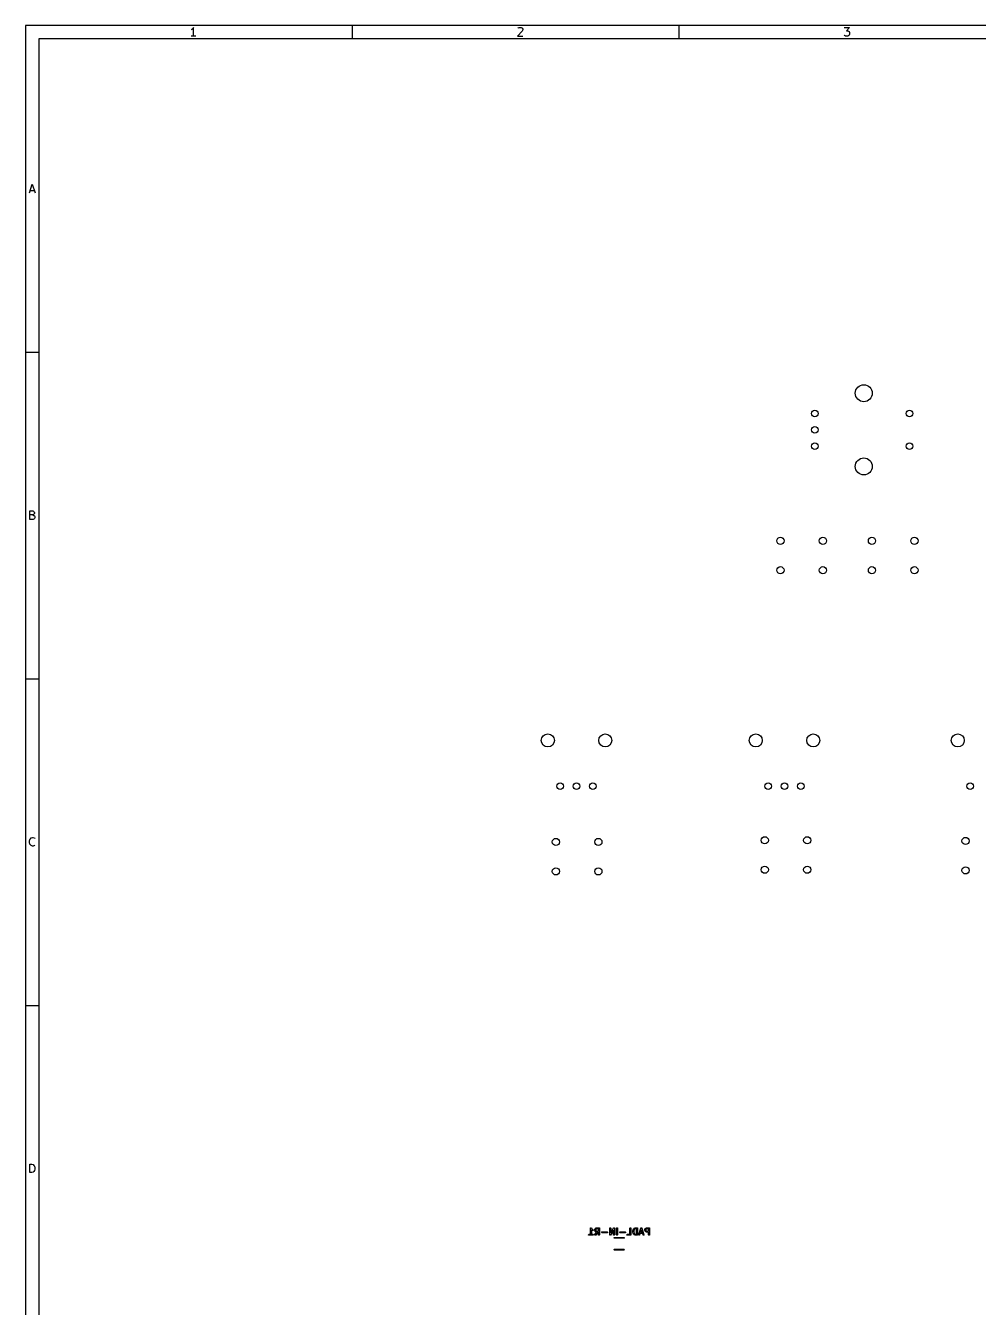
# Model space of a CAD drawing. Extents: x 10 to 584, y -410 to -10.
# Drawn here: x 10 to 155.8, y -206.2 to -10 of the extents above; entities that cross this region are included whole.
import ezdxf

# ---------------------------------------------------------------- set-up
doc = ezdxf.new("R2010")
doc.units = 0
doc.layers.add('BLACK', color=7, linetype='CONTINUOUS')

msp = doc.modelspace()

# ---------------------------------------------------------------- linework, layer by layer
at = {"layer": 'BLACK', "linetype": 'CONTINUOUS'}
for p, q in [((10, -10), (10, -409.989)), ((584.004, -10), (10, -10)), ((35.4464, -10.5976), (35.3226, -10.6595)), ((36.0655, -11.5881), (35.3226, -11.5881)), ((35.5702, -10.4738), (35.4464, -10.5976)), ((35.694, -10.2881), (35.5702, -10.4738)), ((35.694, -11.5881), (35.694, -10.2881)), ((60, -12), (60, -10)), ((86.0036, -10.8452), (85.2607, -11.5881)), ((85.2607, -11.5881), (86.0655, -11.5881)), ((85.3226, -10.4119), (85.3845, -10.35)), ((85.3845, -10.35), (85.5083, -10.2881)), ((85.5083, -10.2881), (85.8179, -10.2881)), ((85.8179, -10.2881), (85.9417, -10.35)), ((85.9417, -10.35), (86.0036, -10.4119)), ((86.0036, -10.4119), (86.0655, -10.5357)), ((86.0655, -10.6595), (86.0036, -10.8452)), ((86.0655, -10.5357), (86.0655, -10.6595)), ((110, -12), (110, -10)), ((135.261, -10.2881), (136.065, -10.2881)), ((135.323, -11.5262), (135.261, -11.4643)), ((135.446, -11.5881), (135.323, -11.5262)), ((135.818, -11.5881), (135.446, -11.5881)), ((136.065, -10.2881), (135.632, -10.7833)), ((135.632, -10.7833), (135.818, -10.7833)), ((135.818, -10.7833), (135.942, -10.8452)), ((135.942, -11.5262), (135.818, -11.5881)), ((135.942, -10.8452), (136.004, -10.9071)), ((136.004, -11.4643), (135.942, -11.5262)), ((136.004, -10.9071), (136.065, -11.031)), ((136.065, -11.3405), (136.004, -11.4643)), ((136.065, -11.031), (136.065, -11.3405)), ((12, -12), (12, -407.989)), ((582.004, -12), (12, -12)), ((10.5667, -35.5881), (11, -34.2881)), ((10.6905, -35.2167), (11.3095, -35.2167)), ((11, -34.2881), (11.4333, -35.5881)), ((10, -60), (12, -60)), ((10.6595, -85.5881), (10.6595, -84.2881)), ((10.6595, -84.2881), (11.0929, -84.2881)), ((11.0929, -84.2881), (11.2167, -84.35)), ((11.2167, -84.35), (11.2786, -84.4119)), ((11.0929, -84.9071), (10.6595, -84.9071)), ((11.1548, -85.5881), (10.6595, -85.5881)), ((11.2167, -84.8452), (11.0929, -84.9071)), ((11.0929, -84.9071), (11.2786, -84.969)), ((11.2786, -85.5262), (11.1548, -85.5881)), ((11.2786, -84.7833), (11.2167, -84.8452)), ((11.2786, -84.4119), (11.3405, -84.5357)), ((11.3405, -84.6595), (11.2786, -84.7833)), ((11.2786, -84.969), (11.3405, -85.031)), ((11.3405, -85.4643), (11.2786, -85.5262)), ((11.3405, -84.5357), (11.3405, -84.6595)), ((11.3405, -85.031), (11.4024, -85.1548)), ((11.4024, -85.3405), (11.3405, -85.4643)), ((11.4024, -85.1548), (11.4024, -85.3405)), ((10, -110), (12, -110)), ((10.5976, -134.845), (10.6595, -134.598)), ((10.5976, -135.031), (10.5976, -134.845)), ((10.6595, -135.279), (10.5976, -135.031)), ((10.6595, -134.598), (10.7214, -134.474)), ((10.7214, -135.402), (10.6595, -135.279)), ((10.7214, -134.474), (10.8452, -134.35)), ((10.8452, -134.35), (11.031, -134.288)), ((11.031, -134.288), (11.1548, -134.288)), ((11.1548, -134.288), (11.3405, -134.35)), ((11.3405, -134.35), (11.4024, -134.412)), ((10.8452, -135.526), (10.7214, -135.402)), ((11.031, -135.588), (10.8452, -135.526)), ((11.1548, -135.588), (11.031, -135.588)), ((11.3405, -135.526), (11.1548, -135.588)), ((11.4024, -135.464), (11.3405, -135.526)), ((10, -160), (12, -160)), ((10.6595, -185.588), (10.6595, -184.288)), ((10.6595, -184.288), (10.969, -184.288)), ((10.969, -184.288), (11.1548, -184.35)), ((11.1548, -184.35), (11.2786, -184.474)), ((10.969, -185.588), (10.6595, -185.588)), ((11.1548, -185.526), (10.969, -185.588)), ((11.2786, -185.402), (11.1548, -185.526)), ((11.2786, -184.474), (11.3405, -184.598)), ((11.3405, -185.279), (11.2786, -185.402)), ((11.3405, -184.598), (11.4024, -184.845)), ((11.4024, -185.031), (11.3405, -185.279)), ((11.4024, -184.845), (11.4024, -185.031)), ((96.4303, -194.101), (96.4348, -194.076)), ((96.4303, -195.026), (96.4303, -194.101)), ((96.4348, -194.076), (96.4376, -194.072)), ((96.4376, -194.072), (96.438, -194.068)), ((96.438, -194.068), (96.4538, -194.053)), ((96.4538, -194.053), (96.4678, -194.036)), ((96.4678, -194.036), (96.472, -194.036)), ((96.472, -194.036), (96.4751, -194.033)), ((96.4751, -194.033), (96.4969, -194.031)), ((96.4969, -194.031), (96.5183, -194.028)), ((96.5183, -194.028), (96.522, -194.03)), ((96.522, -194.03), (96.5263, -194.029)), ((96.5263, -194.029), (96.5439, -194.042)), ((96.5439, -194.042), (96.5627, -194.053)), ((96.5627, -194.053), (96.5642, -194.057)), ((96.5642, -194.057), (96.5677, -194.06)), ((96.5677, -194.06), (96.6588, -194.196)), ((96.6588, -194.196), (96.7402, -194.278)), ((97.1049, -194.258), (97.1525, -194.163)), ((97.1525, -194.163), (97.1658, -194.145)), ((97.1658, -194.145), (97.1665, -194.144)), ((97.1665, -194.144), (97.2141, -194.096)), ((97.2141, -194.096), (97.2325, -194.083)), ((97.2325, -194.083), (97.2336, -194.082)), ((97.2336, -194.082), (97.3289, -194.034)), ((97.2812, -194.241), (97.2469, -194.31)), ((97.3116, -194.211), (97.2812, -194.241)), ((97.3801, -194.176), (97.3116, -194.211)), ((97.3289, -194.034), (97.3538, -194.027)), ((97.3538, -194.027), (97.3582, -194.028)), ((97.3582, -194.028), (97.3624, -194.026)), ((97.3624, -194.026), (97.7434, -194.026)), ((97.6684, -194.176), (97.3801, -194.176)), ((97.6684, -194.55), (97.6684, -194.176)), ((97.7434, -194.026), (97.7531, -194.028)), ((97.7531, -194.028), (97.7564, -194.028)), ((97.7564, -194.028), (97.7593, -194.029)), ((97.7593, -194.029), (97.769, -194.031)), ((97.769, -194.031), (97.7839, -194.043)), ((97.7839, -194.043), (97.8008, -194.053)), ((97.8008, -194.053), (97.8031, -194.06)), ((97.8031, -194.06), (97.8083, -194.064)), ((97.8083, -194.064), (97.8117, -194.083)), ((97.8117, -194.083), (97.8184, -194.101)), ((97.8184, -194.101), (97.8184, -195.101)), ((99.3826, -194.101), (99.3872, -194.076)), ((99.3826, -195.101), (99.3826, -194.101)), ((99.3872, -194.076), (99.4201, -194.036)), ((99.4201, -194.036), (99.4707, -194.028)), ((99.4707, -194.028), (99.5151, -194.053)), ((99.5151, -194.053), (99.5326, -194.101)), ((99.5326, -194.819), (99.964, -194.064)), ((99.5326, -194.101), (99.5326, -194.819)), ((99.964, -194.064), (99.9806, -194.044)), ((99.9806, -194.044), (99.9871, -194.042)), ((99.9871, -194.042), (99.9916, -194.036)), ((99.9916, -194.036), (100.011, -194.033)), ((100.011, -194.033), (100.029, -194.026)), ((100.029, -194.026), (100.035, -194.029)), ((100.035, -194.029), (100.042, -194.028)), ((100.042, -194.028), (100.059, -194.037)), ((100.059, -194.037), (100.077, -194.044)), ((100.077, -194.044), (100.081, -194.05)), ((100.081, -194.05), (100.087, -194.053)), ((100.087, -194.053), (100.093, -194.071)), ((100.093, -194.071), (100.103, -194.088)), ((100.103, -194.088), (100.102, -194.095)), ((100.102, -194.095), (100.104, -194.101)), ((100.104, -194.101), (100.104, -195.101)), ((100.43, -194.101), (100.435, -194.076)), ((100.43, -195.101), (100.43, -194.101)), ((100.435, -194.076), (100.468, -194.036)), ((100.468, -194.036), (100.518, -194.028)), ((100.518, -194.028), (100.563, -194.053)), ((100.563, -194.053), (100.58, -194.101)), ((100.58, -194.101), (100.58, -195.101)), ((102.478, -194.101), (102.482, -194.076)), ((102.478, -195.026), (102.478, -194.101)), ((102.482, -194.076), (102.515, -194.036)), ((102.515, -194.036), (102.566, -194.028)), ((102.566, -194.028), (102.61, -194.053)), ((102.61, -194.053), (102.628, -194.101)), ((102.628, -194.101), (102.628, -195.101)), ((102.962, -194.306), (103.01, -194.211)), ((103.01, -194.211), (103.023, -194.193)), ((103.023, -194.193), (103.024, -194.191)), ((103.024, -194.191), (103.119, -194.096)), ((103.119, -194.096), (103.14, -194.081)), ((103.212, -194.215), (103.138, -194.289)), ((103.14, -194.081), (103.145, -194.081)), ((103.145, -194.081), (103.148, -194.078)), ((103.148, -194.078), (103.291, -194.03)), ((103.327, -194.176), (103.212, -194.215)), ((103.291, -194.03), (103.313, -194.027)), ((103.313, -194.027), (103.315, -194.026)), ((103.315, -194.026), (103.553, -194.026)), ((103.478, -194.176), (103.327, -194.176)), ((103.478, -195.026), (103.478, -194.176)), ((103.553, -194.026), (103.563, -194.028)), ((103.563, -194.028), (103.566, -194.028)), ((103.566, -194.028), (103.569, -194.029)), ((103.569, -194.029), (103.579, -194.031)), ((103.579, -194.031), (103.593, -194.043)), ((103.593, -194.043), (103.61, -194.053)), ((103.61, -194.053), (103.613, -194.06)), ((103.613, -194.06), (103.618, -194.064)), ((103.618, -194.064), (103.621, -194.083)), ((103.621, -194.083), (103.628, -194.101)), ((103.628, -194.101), (103.628, -195.101)), ((103.815, -195.078), (104.148, -194.078)), ((104.148, -194.078), (104.161, -194.055)), ((104.161, -194.055), (104.163, -194.054)), ((104.163, -194.052), (104.184, -194.04)), ((104.163, -194.054), (104.163, -194.052)), ((104.184, -194.04), (104.205, -194.028)), ((104.205, -194.028), (104.207, -194.028)), ((104.207, -194.028), (104.209, -194.027)), ((104.209, -194.027), (104.232, -194.032)), ((104.232, -194.032), (104.255, -194.035)), ((104.255, -194.035), (104.257, -194.037)), ((104.257, -194.037), (104.259, -194.037)), ((104.259, -194.037), (104.274, -194.056)), ((104.274, -194.056), (104.289, -194.074)), ((104.289, -194.074), (104.289, -194.076)), ((104.289, -194.076), (104.291, -194.078)), ((104.291, -194.078), (104.624, -195.078)), ((104.772, -194.258), (104.819, -194.163)), ((104.819, -194.163), (104.832, -194.145)), ((104.832, -194.145), (104.833, -194.144)), ((104.833, -194.144), (104.881, -194.096)), ((104.881, -194.096), (104.899, -194.083)), ((104.899, -194.083), (104.9, -194.082)), ((104.9, -194.082), (104.996, -194.034)), ((104.948, -194.241), (104.914, -194.31)), ((104.978, -194.211), (104.948, -194.241)), ((105.047, -194.176), (104.978, -194.211)), ((104.996, -194.034), (105.021, -194.027)), ((105.021, -194.027), (105.025, -194.028)), ((105.025, -194.028), (105.029, -194.026)), ((105.029, -194.026), (105.41, -194.026)), ((105.335, -194.176), (105.047, -194.176)), ((105.335, -194.55), (105.335, -194.176)), ((105.41, -194.026), (105.42, -194.028)), ((105.42, -194.028), (105.423, -194.028)), ((105.423, -194.028), (105.426, -194.029)), ((105.426, -194.029), (105.436, -194.031)), ((105.436, -194.031), (105.451, -194.043)), ((105.451, -194.043), (105.467, -194.053)), ((105.467, -194.053), (105.47, -194.06)), ((105.47, -194.06), (105.475, -194.064)), ((105.475, -194.064), (105.478, -194.083)), ((105.478, -194.083), (105.485, -194.101)), ((105.485, -194.101), (105.485, -195.101)), ((96.1457, -195.088), (96.1713, -195.044)), ((96.1546, -195.139), (96.1457, -195.088)), ((96.1939, -195.172), (96.1546, -195.139)), ((96.1713, -195.044), (96.2196, -195.026)), ((96.2196, -195.176), (96.1939, -195.172)), ((96.2196, -195.026), (96.4303, -195.026)), ((96.791, -195.176), (96.2196, -195.176)), ((96.6427, -194.393), (96.5803, -194.33)), ((96.5803, -194.33), (96.5803, -195.026)), ((96.5803, -195.026), (96.791, -195.026)), ((96.6442, -194.393), (96.6427, -194.393)), ((96.6622, -194.407), (96.6442, -194.393)), ((96.7574, -194.454), (96.6622, -194.407)), ((96.7402, -194.278), (96.8245, -194.32)), ((96.8084, -194.46), (96.7574, -194.454)), ((96.791, -195.026), (96.8166, -195.031)), ((96.8392, -195.159), (96.791, -195.176)), ((96.8512, -194.432), (96.8084, -194.46)), ((96.8166, -195.031), (96.8559, -195.064)), ((96.8245, -194.32), (96.8454, -194.336)), ((96.8648, -195.114), (96.8392, -195.159)), ((96.8454, -194.336), (96.8658, -194.383)), ((96.8658, -194.383), (96.8512, -194.432)), ((96.8559, -195.064), (96.8648, -195.114)), ((97.0969, -194.292), (97.1015, -194.266)), ((97.0969, -194.435), (97.0969, -194.292)), ((97.0985, -194.439), (97.0969, -194.435)), ((97.0972, -195.108), (97.1105, -195.058)), ((97.1189, -195.154), (97.0972, -195.108)), ((97.0974, -194.443), (97.0985, -194.439)), ((97.1049, -194.468), (97.0974, -194.443)), ((97.1015, -194.266), (97.1043, -194.263)), ((97.1043, -194.263), (97.1049, -194.258)), ((97.1525, -194.563), (97.1049, -194.468)), ((97.1105, -195.058), (97.3613, -194.7)), ((97.1654, -195.176), (97.1189, -195.154)), ((97.1537, -194.565), (97.1525, -194.563)), ((97.1665, -194.583), (97.1537, -194.565)), ((97.215, -195.163), (97.1654, -195.176)), ((97.2141, -194.631), (97.1665, -194.583)), ((97.2156, -194.631), (97.2141, -194.631)), ((97.2334, -195.144), (97.215, -195.163)), ((97.2336, -194.645), (97.2156, -194.631)), ((97.5443, -194.7), (97.2334, -195.144)), ((97.3289, -194.692), (97.2336, -194.645)), ((97.2469, -194.31), (97.2469, -194.417)), ((97.2469, -194.417), (97.2812, -194.486)), ((97.2812, -194.486), (97.3116, -194.516)), ((97.3116, -194.516), (97.3801, -194.55)), ((97.3333, -194.693), (97.3289, -194.692)), ((97.3368, -194.696), (97.3333, -194.693)), ((97.3613, -194.7), (97.3368, -194.696)), ((97.3801, -194.55), (97.6684, -194.55)), ((97.6684, -194.7), (97.5443, -194.7)), ((97.6684, -195.101), (97.6684, -194.7)), ((97.6859, -195.15), (97.6684, -195.101)), ((97.7303, -195.175), (97.6859, -195.15)), ((97.7809, -195.166), (97.7303, -195.175)), ((97.8138, -195.127), (97.7809, -195.166)), ((97.8184, -195.101), (97.8138, -195.127)), ((98.1457, -194.707), (98.1713, -194.663)), ((98.1546, -194.758), (98.1457, -194.707)), ((98.1939, -194.791), (98.1546, -194.758)), ((98.1713, -194.663), (98.2196, -194.645)), ((98.2196, -194.795), (98.1939, -194.791)), ((98.2196, -194.645), (98.9815, -194.645)), ((98.9815, -194.795), (98.2196, -194.795)), ((98.9815, -194.645), (99.0071, -194.65)), ((99.0297, -194.778), (98.9815, -194.795)), ((99.0071, -194.65), (99.0464, -194.683)), ((99.0553, -194.733), (99.0297, -194.778)), ((99.0464, -194.683), (99.0553, -194.733)), ((99.385, -195.108), (99.3826, -195.101)), ((99.3838, -195.115), (99.385, -195.108)), ((99.3936, -195.131), (99.3838, -195.115)), ((99.4002, -195.15), (99.3936, -195.131)), ((99.4062, -195.153), (99.4002, -195.15)), ((99.4097, -195.159), (99.4062, -195.153)), ((99.4279, -195.166), (99.4097, -195.159)), ((99.4446, -195.175), (99.4279, -195.166)), ((99.4515, -195.174), (99.4446, -195.175)), ((99.458, -195.176), (99.4515, -195.174)), ((99.4761, -195.17), (99.458, -195.176)), ((99.4951, -195.166), (99.4761, -195.17)), ((99.4996, -195.161), (99.4951, -195.166)), ((99.5061, -195.159), (99.4996, -195.161)), ((99.5228, -195.139), (99.5061, -195.159)), ((99.9541, -194.384), (99.5228, -195.139)), ((99.9541, -195.101), (99.9541, -194.384)), ((99.9716, -195.15), (99.9541, -195.101)), ((100.016, -195.175), (99.9716, -195.15)), ((100.067, -195.166), (100.016, -195.175)), ((100.052, -195.559), (100.069, -195.517)), ((100.069, -195.601), (100.052, -195.559)), ((100.1, -195.127), (100.067, -195.166)), ((100.069, -195.517), (100.112, -195.499)), ((100.112, -195.619), (100.069, -195.601)), ((100.104, -195.101), (100.1, -195.127)), ((100.112, -195.499), (101.566, -195.499)), ((101.566, -195.619), (100.112, -195.619)), ((100.448, -195.15), (100.43, -195.101)), ((100.492, -195.175), (100.448, -195.15)), ((100.543, -195.166), (100.492, -195.175)), ((100.576, -195.127), (100.543, -195.166)), ((100.58, -195.101), (100.576, -195.127)), ((100.908, -194.707), (100.933, -194.663)), ((100.917, -194.758), (100.908, -194.707)), ((100.956, -194.791), (100.917, -194.758)), ((100.933, -194.663), (100.981, -194.645)), ((100.981, -194.795), (100.956, -194.791)), ((100.981, -194.645), (101.743, -194.645)), ((101.743, -194.795), (100.981, -194.795)), ((101.566, -195.499), (101.608, -195.517)), ((101.608, -195.601), (101.566, -195.619)), ((101.608, -195.517), (101.626, -195.559)), ((101.626, -195.559), (101.608, -195.601)), ((101.743, -194.645), (101.769, -194.65)), ((101.792, -194.778), (101.743, -194.795)), ((101.769, -194.65), (101.808, -194.683)), ((101.817, -194.733), (101.792, -194.778)), ((101.808, -194.683), (101.817, -194.733)), ((102.003, -195.088), (102.028, -195.044)), ((102.012, -195.139), (102.003, -195.088)), ((102.051, -195.172), (102.012, -195.139)), ((102.028, -195.044), (102.077, -195.026)), ((102.077, -195.176), (102.051, -195.172)), ((102.077, -195.026), (102.478, -195.026)), ((102.553, -195.176), (102.077, -195.176)), ((102.571, -195.17), (102.553, -195.176)), ((102.59, -195.166), (102.571, -195.17)), ((102.595, -195.161), (102.59, -195.166)), ((102.601, -195.159), (102.595, -195.161)), ((102.611, -195.142), (102.601, -195.159)), ((102.623, -195.127), (102.611, -195.142)), ((102.625, -195.117), (102.623, -195.127)), ((102.627, -195.114), (102.625, -195.117)), ((102.628, -195.101), (102.626, -195.111)), ((102.626, -195.111), (102.627, -195.114)), ((102.906, -194.53), (102.909, -194.515)), ((102.906, -194.673), (102.906, -194.53)), ((102.908, -194.676), (102.906, -194.673)), ((102.909, -194.691), (102.908, -194.676)), ((102.909, -194.512), (102.956, -194.321)), ((102.909, -194.515), (102.909, -194.512)), ((102.956, -194.881), (102.909, -194.691)), ((102.956, -194.321), (102.962, -194.309)), ((102.958, -194.884), (102.956, -194.881)), ((102.962, -194.897), (102.958, -194.884)), ((102.962, -194.309), (102.962, -194.306)), ((103.01, -194.992), (102.962, -194.897)), ((103.011, -194.993), (103.01, -194.992)), ((103.024, -195.012), (103.011, -194.993)), ((103.119, -195.107), (103.024, -195.012)), ((103.1, -194.366), (103.056, -194.539)), ((103.056, -194.539), (103.056, -194.664)), ((103.056, -194.664), (103.1, -194.837)), ((103.138, -194.289), (103.1, -194.366)), ((103.1, -194.837), (103.138, -194.914)), ((103.123, -195.109), (103.119, -195.107)), ((103.125, -195.113), (103.123, -195.109)), ((103.148, -195.125), (103.125, -195.113)), ((103.138, -194.914), (103.212, -194.988)), ((103.291, -195.173), (103.148, -195.125)), ((103.212, -194.988), (103.327, -195.026)), ((103.293, -195.172), (103.291, -195.173)), ((103.315, -195.176), (103.293, -195.172)), ((103.553, -195.176), (103.315, -195.176)), ((103.327, -195.026), (103.478, -195.026)), ((103.571, -195.17), (103.553, -195.176)), ((103.59, -195.166), (103.571, -195.17)), ((103.595, -195.161), (103.59, -195.166)), ((103.601, -195.159), (103.595, -195.161)), ((103.611, -195.142), (103.601, -195.159)), ((103.623, -195.127), (103.611, -195.142)), ((103.625, -195.117), (103.623, -195.127)), ((103.627, -195.114), (103.625, -195.117)), ((103.628, -195.101), (103.626, -195.111)), ((103.626, -195.111), (103.627, -195.114)), ((103.816, -195.129), (103.815, -195.078)), ((103.851, -195.167), (103.816, -195.129)), ((103.901, -195.175), (103.851, -195.167)), ((103.945, -195.148), (103.901, -195.175)), ((103.957, -195.125), (103.945, -195.148)), ((104.036, -194.891), (103.957, -195.125)), ((104.404, -194.891), (104.036, -194.891)), ((104.22, -194.339), (104.086, -194.741)), ((104.086, -194.741), (104.354, -194.741)), ((104.354, -194.741), (104.22, -194.339)), ((104.482, -195.125), (104.404, -194.891)), ((104.514, -195.165), (104.482, -195.125)), ((104.564, -195.176), (104.514, -195.165)), ((104.609, -195.151), (104.564, -195.176)), ((104.628, -195.103), (104.609, -195.151)), ((104.624, -195.078), (104.628, -195.103)), ((104.764, -194.292), (104.768, -194.266)), ((104.764, -194.435), (104.764, -194.292)), ((104.765, -194.439), (104.764, -194.435)), ((104.764, -194.443), (104.765, -194.439)), ((104.772, -194.468), (104.764, -194.443)), ((104.768, -194.266), (104.771, -194.263)), ((104.771, -194.263), (104.772, -194.258)), ((104.819, -194.563), (104.772, -194.468)), ((104.82, -194.565), (104.819, -194.563)), ((104.833, -194.583), (104.82, -194.565)), ((104.881, -194.631), (104.833, -194.583)), ((104.882, -194.631), (104.881, -194.631)), ((104.9, -194.645), (104.882, -194.631)), ((104.996, -194.692), (104.9, -194.645)), ((104.914, -194.31), (104.914, -194.417)), ((104.914, -194.417), (104.948, -194.486)), ((104.948, -194.486), (104.978, -194.516)), ((104.978, -194.516), (105.047, -194.55)), ((105, -194.693), (104.996, -194.692)), ((105.003, -194.696), (105, -194.693)), ((105.029, -194.7), (105.003, -194.696)), ((105.335, -194.7), (105.029, -194.7)), ((105.047, -194.55), (105.335, -194.55)), ((105.335, -195.101), (105.335, -194.7)), ((105.353, -195.15), (105.335, -195.101)), ((105.397, -195.175), (105.353, -195.15)), ((105.448, -195.166), (105.397, -195.175)), ((105.481, -195.127), (105.448, -195.166)), ((105.485, -195.101), (105.481, -195.127)), ((100.052, -197.379), (100.069, -197.337)), ((100.069, -197.421), (100.052, -197.379)), ((100.069, -197.337), (100.112, -197.319)), ((100.112, -197.439), (100.069, -197.421)), ((100.112, -197.319), (101.566, -197.319)), ((101.566, -197.439), (100.112, -197.439)), ((101.566, -197.319), (101.608, -197.337)), ((101.608, -197.421), (101.566, -197.439)), ((101.608, -197.337), (101.626, -197.379)), ((101.626, -197.379), (101.608, -197.421))]:
    msp.add_line(p, q, dxfattribs=at)
at = {"layer": 'BLACK'}
for centre, radius in [((138.257, -66.2728), 1.3), ((130.757, -69.3728), 0.5), ((145.257, -69.3728), 0.5), ((130.757, -71.8728), 0.5), ((130.757, -74.3728), 0.5), ((145.257, -74.3728), 0.5), ((138.257, -77.4728), 1.3), ((125.507, -88.8728), 0.55), ((132.007, -88.8728), 0.55), ((139.507, -88.8728), 0.55), ((146.007, -88.8728), 0.55), ((125.507, -93.3728), 0.55), ((132.007, -93.3728), 0.55), ((139.507, -93.3728), 0.55), ((146.007, -93.3728), 0.55), ((89.9052, -119.427), 1), ((98.7052, -119.427), 1), ((121.735, -119.427), 1), ((130.535, -119.427), 1), ((152.643, -119.427), 1), ((91.8052, -126.427), 0.5), ((94.3052, -126.427), 0.5), ((96.8052, -126.427), 0.5), ((123.635, -126.427), 0.5), ((126.135, -126.427), 0.5), ((128.635, -126.427), 0.5), ((154.543, -126.427), 0.5), ((91.1472, -134.967), 0.55), ((97.6472, -134.967), 0.55), ((123.107, -134.713), 0.55), ((129.607, -134.713), 0.55), ((153.833, -134.815), 0.55), ((91.1472, -139.467), 0.55), ((97.6472, -139.467), 0.55), ((123.107, -139.213), 0.55), ((129.607, -139.213), 0.55), ((153.833, -139.315), 0.55)]:
    msp.add_circle(centre, radius, dxfattribs=at)

doc.saveas('drawing.dxf')
